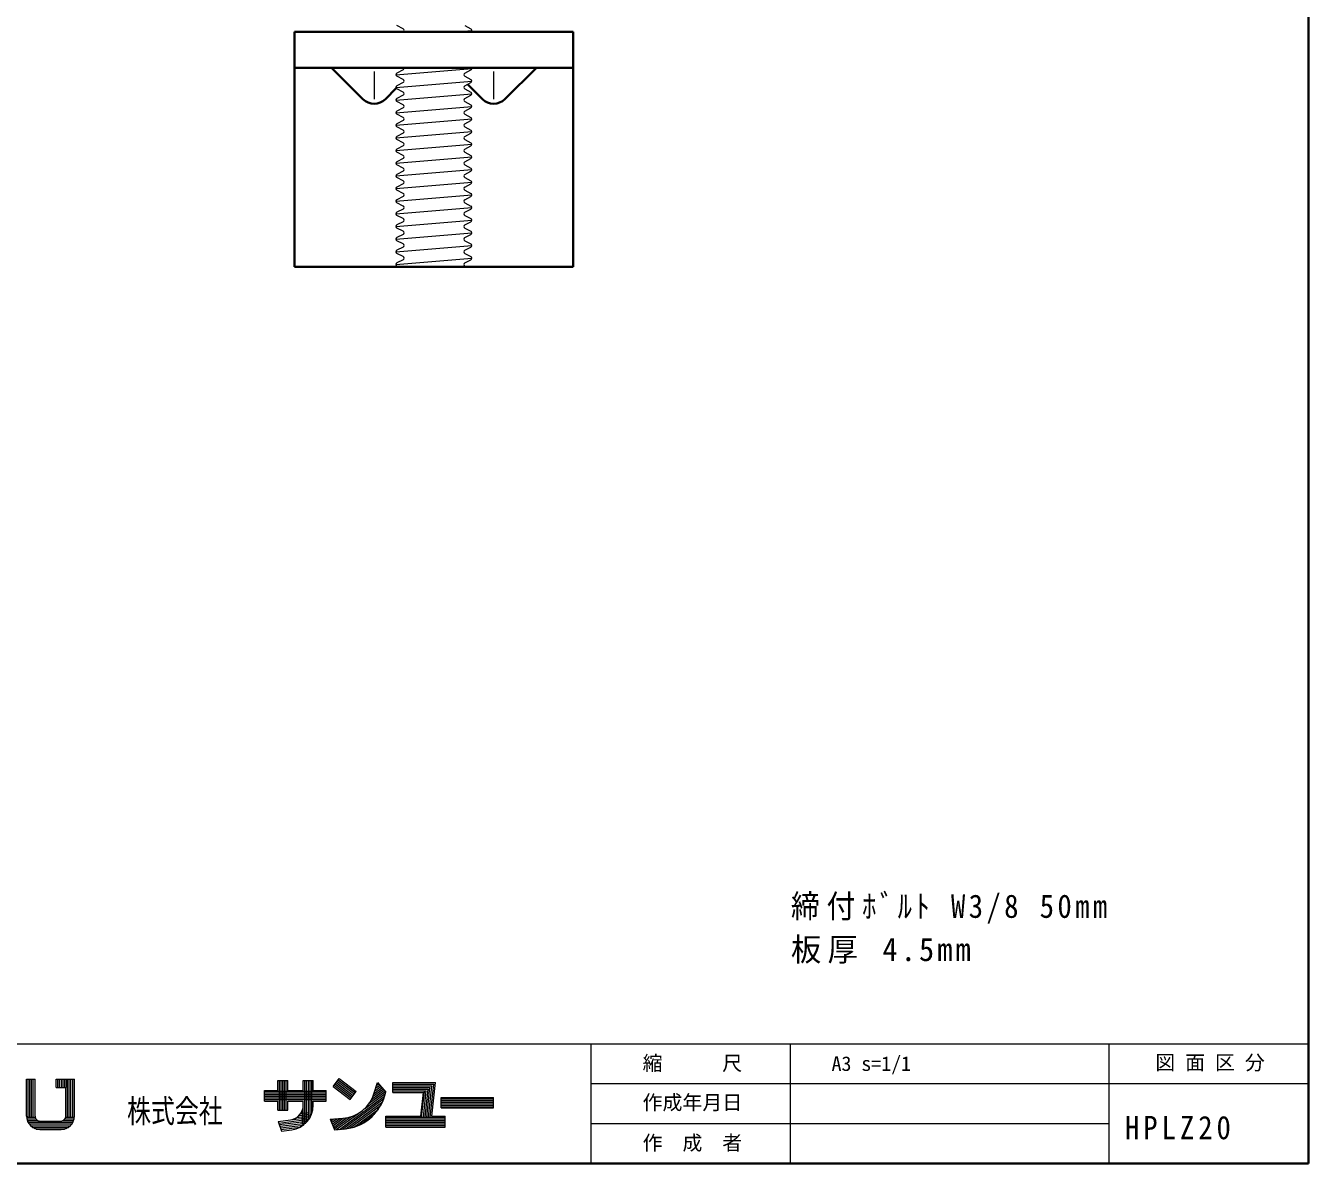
# Model space of a CAD drawing. Units: millimetres, scale not verified. Extents: x -405 to 405, y -286 to 286.
# Drawn here: x -176.5 to -15.5, y -286 to -143.2 of the extents above; entities that cross this region are included whole.
import ezdxf
from ezdxf.enums import TextEntityAlignment as Align

# ---------------------------------------------------------------- set-up
doc = ezdxf.new("R2010")
doc.units = ezdxf.units.MM
for name, color, linetype, lineweight in [('1-1_本体', 7, 'Continuous', 35), ('1-2_ボルト', 4, 'Continuous', 18), ('1-8_寸法', 4, 'Continuous', 18), ('F-0_枠図面', 4, 'Continuous', 18)]:
    doc.layers.add(name, color=color, linetype=linetype, lineweight=lineweight)
doc.layers.add('F-2_文字１', color=7, linetype='Continuous')
doc.layers.add('F-3_文字２', color=7, linetype='Continuous')
doc.styles.add('ＭＳ ゴシック', font='')
doc.styles.get('ＭＳ ゴシック').set_extended_font_data('MS Gothic')

msp = doc.modelspace()

# ---------------------------------------------------------------- linework, layer by layer
at = {"layer": '1-1_本体'}
for p, q in [((-107.75, -144), (-142.75, -144)), ((-142.75, -144), (-142.75, -173.5)), ((-107.75, -144), (-107.75, -173.5)), ((-107.75, -148.5), (-142.75, -148.5)), ((-134.164, -152.45), (-138.114, -148.5)), ((-116.336, -152.45), (-112.386, -148.5)), ((-131.336, -152.45), (-129.977, -151.091)), ((-119.164, -152.45), (-121.024, -150.59)), ((-107.75, -173.5), (-142.75, -173.5))]:
    msp.add_line(p, q, dxfattribs=at)
at = {"layer": '1-1_本体', "color": 4, "lineweight": 18}
for p, q in [((-132.75, -149), (-132.75, -152.45)), ((-117.75, -149), (-117.75, -152.45))]:
    msp.add_line(p, q, dxfattribs=at)
at = {"layer": '1-1_本体'}
for centre in [(-132.75, -151.036), (-117.75, -151.036)]:
    msp.add_arc(centre, 2, 225, 315, dxfattribs=at)
at = {"layer": '1-2_ボルト'}
for p, q in [((-129.114, -143.635), (-129.895, -143.228)), ((-121.386, -143.228), (-120.605, -143.635)), ((-122.55, -144), (-120.487, -143.828)), ((-130.013, -149.384), (-120.487, -148.591)), ((-129.114, -148.784), (-129.895, -149.191)), ((-129.114, -149.985), (-129.895, -149.578)), ((-121.386, -149.191), (-120.605, -148.784)), ((-121.386, -149.578), (-120.605, -149.985)), ((-130.013, -150.972), (-120.487, -150.178)), ((-129.114, -150.372), (-129.895, -150.778)), ((-129.114, -151.572), (-129.895, -151.165)), ((-121.386, -150.778), (-120.605, -150.372)), ((-121.386, -151.165), (-120.605, -151.572)), ((-130.013, -152.559), (-120.487, -151.766)), ((-129.114, -151.959), (-129.895, -152.366)), ((-129.114, -153.16), (-129.895, -152.753)), ((-121.386, -152.366), (-120.605, -151.959)), ((-121.386, -152.753), (-120.605, -153.16)), ((-130.013, -154.147), (-120.487, -153.353)), ((-129.114, -153.547), (-129.895, -153.953)), ((-129.114, -154.747), (-129.895, -154.34)), ((-121.386, -153.953), (-120.605, -153.547)), ((-121.386, -154.34), (-120.605, -154.747)), ((-130.013, -155.734), (-120.487, -154.941)), ((-129.114, -155.134), (-129.895, -155.541)), ((-129.114, -156.335), (-129.895, -155.928)), ((-121.386, -155.541), (-120.605, -155.134)), ((-121.386, -155.928), (-120.605, -156.335)), ((-130.013, -157.322), (-120.487, -156.528)), ((-129.114, -156.722), (-129.895, -157.128)), ((-129.114, -157.922), (-129.895, -157.515)), ((-121.386, -157.128), (-120.605, -156.722)), ((-121.386, -157.515), (-120.605, -157.922)), ((-130.013, -158.909), (-120.487, -158.116)), ((-129.114, -158.309), (-129.895, -158.716)), ((-129.114, -159.51), (-129.895, -159.103)), ((-121.386, -158.716), (-120.605, -158.309)), ((-121.386, -159.103), (-120.605, -159.51)), ((-130.013, -160.497), (-120.487, -159.703)), ((-129.114, -159.897), (-129.895, -160.303)), ((-129.114, -161.097), (-129.895, -160.69)), ((-121.386, -160.303), (-120.605, -159.897)), ((-121.386, -160.69), (-120.605, -161.097)), ((-130.013, -162.084), (-120.487, -161.291)), ((-129.114, -161.484), (-129.895, -161.891)), ((-129.114, -162.685), (-129.895, -162.278)), ((-121.386, -161.891), (-120.605, -161.484)), ((-121.386, -162.278), (-120.605, -162.685)), ((-130.013, -163.672), (-120.487, -162.878)), ((-129.114, -163.072), (-129.895, -163.478)), ((-129.114, -164.272), (-129.895, -163.865)), ((-121.386, -163.478), (-120.605, -163.072)), ((-121.386, -163.865), (-120.605, -164.272)), ((-130.013, -165.259), (-120.487, -164.466)), ((-129.114, -164.659), (-129.895, -165.066)), ((-129.114, -165.86), (-129.895, -165.453)), ((-121.386, -165.066), (-120.605, -164.659)), ((-121.386, -165.453), (-120.605, -165.86)), ((-130.013, -166.847), (-120.487, -166.053)), ((-129.114, -166.247), (-129.895, -166.653)), ((-129.114, -167.447), (-129.895, -167.04)), ((-121.386, -166.653), (-120.605, -166.247)), ((-121.386, -167.04), (-120.605, -167.447)), ((-130.013, -168.434), (-120.487, -167.641)), ((-129.114, -167.834), (-129.895, -168.241)), ((-129.114, -169.035), (-129.895, -168.628)), ((-121.386, -168.241), (-120.605, -167.834)), ((-121.386, -168.628), (-120.605, -169.035)), ((-130.013, -170.022), (-120.487, -169.228)), ((-129.114, -169.422), (-129.895, -169.828)), ((-129.114, -170.622), (-129.895, -170.215)), ((-121.386, -169.828), (-120.605, -169.422)), ((-121.386, -170.215), (-120.605, -170.622)), ((-130.013, -171.609), (-120.487, -170.816)), ((-129.114, -171.009), (-129.895, -171.416)), ((-129.114, -172.21), (-129.895, -171.803)), ((-121.386, -171.416), (-120.605, -171.009)), ((-121.386, -171.803), (-120.605, -172.21)), ((-130.013, -173.197), (-120.487, -172.403)), ((-129.114, -172.597), (-129.895, -173.003)), ((-129.685, -173.5), (-129.895, -173.39)), ((-121.386, -173.003), (-120.605, -172.597))]:
    msp.add_line(p, q, dxfattribs=at)
msp.add_lwpolyline([(-121.386, -173.39), (-121.176, -173.5), (-129.685, -173.5)], dxfattribs=at)
for centre, start, end in [((-129.215, -143.828), 308.03348, 62.5), ((-120.706, -143.828), 308.03348, 62.5), ((-129.794, -149.384), 117.5, 242.5), ((-129.215, -148.591), 297.5, 24.54287), ((-121.285, -149.384), 117.5, 242.5), ((-120.706, -148.591), 297.5, 24.54287), ((-129.794, -150.972), 117.5, 242.5), ((-129.215, -150.178), 297.5, 62.5), ((-121.285, -150.972), 117.5, 242.5), ((-120.706, -150.178), 297.5, 62.5), ((-129.794, -152.559), 117.5, 242.5), ((-129.215, -151.766), 297.5, 62.5), ((-121.285, -152.559), 117.5, 242.5), ((-120.706, -151.766), 297.5, 62.5), ((-129.794, -154.147), 117.5, 242.5), ((-129.215, -153.353), 297.5, 62.5), ((-121.285, -154.147), 117.5, 242.5), ((-120.706, -153.353), 297.5, 62.5), ((-129.794, -155.734), 117.5, 242.5), ((-129.215, -154.941), 297.5, 62.5), ((-121.285, -155.734), 117.5, 242.5), ((-120.706, -154.941), 297.5, 62.5), ((-129.794, -157.322), 117.5, 242.5), ((-129.215, -156.528), 297.5, 62.5), ((-121.285, -157.322), 117.5, 242.5), ((-120.706, -156.528), 297.5, 62.5), ((-129.794, -158.909), 117.5, 242.5), ((-129.215, -158.116), 297.5, 62.5), ((-121.285, -158.909), 117.5, 242.5), ((-120.706, -158.116), 297.5, 62.5), ((-129.794, -160.497), 117.5, 242.5), ((-129.215, -159.703), 297.5, 62.5), ((-121.285, -160.497), 117.5, 242.5), ((-120.706, -159.703), 297.5, 62.5), ((-129.794, -162.084), 117.5, 242.5), ((-129.215, -161.291), 297.5, 62.5), ((-121.285, -162.084), 117.5, 242.5), ((-120.706, -161.291), 297.5, 62.5), ((-129.794, -163.672), 117.5, 242.5), ((-129.215, -162.878), 297.5, 62.5), ((-121.285, -163.672), 117.5, 242.5), ((-120.706, -162.878), 297.5, 62.5), ((-129.794, -165.259), 117.5, 242.5), ((-129.215, -164.466), 297.5, 62.5), ((-121.285, -165.259), 117.5, 242.5), ((-120.706, -164.466), 297.5, 62.5), ((-129.794, -166.847), 117.5, 242.5), ((-129.215, -166.053), 297.5, 62.5), ((-121.285, -166.847), 117.5, 242.5), ((-120.706, -166.053), 297.5, 62.5), ((-129.794, -168.434), 117.5, 242.5), ((-129.215, -167.641), 297.5, 62.5), ((-129.215, -169.228), 297.5, 62.5), ((-121.285, -168.434), 117.5, 242.5), ((-120.706, -167.641), 297.5, 62.5), ((-120.706, -169.228), 297.5, 62.5), ((-129.794, -170.022), 117.5, 242.5), ((-129.215, -170.816), 297.5, 62.5), ((-121.285, -170.022), 117.5, 242.5), ((-120.706, -170.816), 297.5, 62.5), ((-129.794, -171.609), 117.5, 242.5), ((-129.215, -172.403), 297.5, 62.5), ((-121.285, -171.609), 117.5, 242.5), ((-120.706, -172.403), 297.5, 62.5), ((-129.794, -173.197), 117.5, 242.5), ((-121.285, -173.197), 117.5, 242.5)]:
    msp.add_arc(centre, 0.218, start, end, dxfattribs=at)
at = {"layer": 'F-0_枠図面', "color": 7, "lineweight": 35}
for p, q in [((-15.5, -286), (-15.5, -11)), ((-15.5, -281), (-15.5, -281))]:
    msp.add_line(p, q, dxfattribs=at)
at = {"layer": 'F-0_枠図面'}
for p, q in [((-405, -271), (-15.5, -271)), ((-105.5, -286), (-105.5, -271)), ((-80.5, -286), (-80.5, -271)), ((-40.5, -286), (-40.5, -271)), ((-176.371, -280.091), (-176.371, -275.428)), ((-176.371, -275.428), (-175.305, -275.428)), ((-176.16, -280.219), (-176.16, -275.428)), ((-175.949, -280.219), (-175.949, -275.428)), ((-175.738, -280.219), (-175.738, -275.428)), ((-175.527, -280.219), (-175.527, -275.428)), ((-175.305, -280.091), (-175.305, -275.428)), ((-172.641, -275.428), (-170.376, -275.428)), ((-172.641, -276.494), (-172.641, -275.428)), ((-172.641, -276.494), (-171.442, -276.494)), ((-172.43, -276.494), (-172.43, -275.428)), ((-172.219, -276.494), (-172.219, -275.428)), ((-172.008, -276.494), (-172.008, -275.428)), ((-171.797, -276.494), (-171.797, -275.428)), ((-171.586, -276.494), (-171.586, -275.428)), ((-171.442, -280.091), (-171.442, -276.494)), ((-171.375, -276.494), (-171.375, -275.428)), ((-171.22, -280.219), (-171.22, -275.428)), ((-171.009, -280.219), (-171.009, -275.428)), ((-170.798, -280.219), (-170.798, -275.428)), ((-170.587, -280.219), (-170.587, -275.428)), ((-170.376, -280.091), (-170.376, -275.428)), ((-146.52, -276.873), (-144.839, -276.873)), ((-146.52, -278.191), (-146.52, -276.873)), ((-144.839, -276.873), (-144.839, -275.621)), ((-144.839, -275.621), (-143.587, -275.621)), ((-144.628, -279.345), (-144.628, -275.621)), ((-144.417, -279.345), (-144.417, -275.621)), ((-144.207, -279.345), (-144.207, -275.621)), ((-143.996, -279.345), (-143.996, -275.621)), ((-143.785, -279.345), (-143.785, -275.621)), ((-143.587, -276.873), (-143.587, -275.621)), ((-143.587, -276.873), (-141.642, -276.873)), ((-141.642, -275.621), (-140.39, -275.621)), ((-141.642, -276.873), (-141.642, -275.621)), ((-141.431, -281.031), (-141.431, -275.621)), ((-141.22, -280.824), (-141.22, -275.621)), ((-141.009, -280.572), (-141.009, -275.621)), ((-140.798, -280.251), (-140.798, -275.621)), ((-140.587, -279.801), (-140.587, -275.621)), ((-140.39, -276.873), (-140.39, -275.621)), ((-140.39, -276.873), (-138.775, -276.873)), ((-138.775, -278.191), (-138.775, -276.873)), ((-137.891, -276.35), (-137.127, -275.357)), ((-137.891, -276.35), (-135.748, -277.998)), ((-137.762, -276.183), (-135.62, -277.83)), ((-137.633, -276.015), (-135.491, -277.663)), ((-137.505, -275.848), (-135.362, -277.496)), ((-137.376, -275.681), (-135.234, -277.329)), ((-137.247, -275.514), (-135.105, -277.162)), ((-137.127, -275.357), (-134.985, -277.005)), ((-133.07, -277.984), (-131.504, -276.836)), ((-132.888, -277.588), (-131.642, -276.675)), ((-132.763, -277.235), (-131.78, -276.514)), ((-132.733, -277.136), (-132.348, -275.851)), ((-132.662, -276.9), (-131.917, -276.354)), ((-132.562, -276.565), (-132.055, -276.193)), ((-132.461, -276.229), (-132.193, -276.033)), ((-132.348, -275.851), (-131.298, -277.077)), ((-130.412, -277.104), (-130.412, -275.851)), ((-130.412, -275.851), (-125.042, -275.851)), ((-130.412, -276.062), (-125.277, -276.062)), ((-130.412, -276.273), (-125.512, -276.273)), ((-130.412, -276.484), (-125.747, -276.484)), ((-130.412, -276.695), (-125.982, -276.695)), ((-126.362, -280.189), (-125.982, -276.695)), ((-126.15, -280.189), (-125.747, -276.484)), ((-125.938, -280.189), (-125.512, -276.273)), ((-125.726, -280.189), (-125.277, -276.062)), ((-125.501, -280.07), (-125.042, -275.851)), ((-105.5, -276), (-15.5, -276)), ((-146.52, -276.926), (-138.775, -276.926)), ((-146.52, -277.137), (-138.775, -277.137)), ((-146.52, -277.348), (-138.775, -277.348)), ((-146.52, -277.559), (-138.775, -277.559)), ((-146.52, -277.77), (-138.775, -277.77)), ((-146.52, -277.98), (-138.775, -277.98)), ((-146.52, -278.191), (-144.839, -278.191)), ((-144.839, -279.345), (-144.839, -278.191)), ((-143.587, -278.191), (-141.642, -278.191)), ((-143.587, -279.345), (-143.587, -278.191)), ((-141.642, -278.72), (-141.642, -278.191)), ((-140.39, -278.191), (-138.775, -278.191)), ((-140.39, -278.715), (-140.39, -278.191)), ((-137.118, -281.735), (-131.449, -277.579)), ((-136.717, -281.703), (-131.563, -277.925)), ((-136.311, -281.667), (-131.714, -278.297)), ((-135.748, -277.998), (-134.985, -277.005)), ((-133.979, -279.173), (-131.348, -277.244)), ((-133.355, -278.453), (-131.366, -276.996)), ((-131.452, -277.592), (-131.298, -277.077)), ((-130.412, -276.906), (-126.218, -276.906)), ((-130.412, -277.104), (-126.571, -277.104)), ((-126.893, -280.07), (-126.571, -277.104)), ((-126.787, -280.189), (-126.441, -277.012)), ((-126.575, -280.189), (-126.218, -276.906)), ((-124.347, -279.048), (-124.347, -277.73)), ((-124.347, -277.73), (-117.755, -277.73)), ((-124.347, -277.888), (-117.755, -277.888)), ((-124.347, -278.099), (-117.755, -278.099)), ((-124.347, -278.31), (-117.755, -278.31)), ((-117.755, -279.048), (-117.755, -277.73)), ((-176.371, -280.113), (-176.349, -280.113)), ((-144.839, -279.345), (-143.587, -279.345)), ((-142.439, -280.233), (-140.9, -280.041)), ((-142.149, -279.984), (-140.926, -279.832)), ((-141.96, -279.748), (-140.952, -279.623)), ((-141.748, -281.12), (-141.748, -279.327)), ((-141.642, -281.12), (-141.642, -278.723)), ((-137.52, -281.768), (-134.792, -279.769)), ((-135.857, -281.596), (-131.918, -278.709)), ((-135.318, -281.462), (-132.208, -279.183)), ((-134.586, -281.187), (-132.691, -279.798)), ((-131.301, -281.454), (-131.301, -280.07)), ((-131.301, -280.07), (-126.893, -280.07)), ((-125.501, -280.07), (-123.853, -280.07)), ((-124.347, -278.521), (-117.755, -278.521)), ((-124.347, -278.732), (-117.755, -278.732)), ((-124.347, -278.943), (-117.755, -278.943)), ((-124.347, -279.048), (-117.755, -279.048)), ((-123.853, -281.454), (-123.853, -280.07)), ((-176.366, -280.219), (-175.292, -280.219)), ((-176.336, -280.43), (-175.201, -280.43)), ((-176.278, -280.641), (-174.945, -280.641)), ((-176.187, -280.851), (-170.56, -280.851)), ((-176.058, -281.062), (-170.689, -281.062)), ((-175.878, -281.273), (-170.869, -281.273)), ((-175.618, -281.484), (-171.129, -281.484)), ((-175.153, -281.695), (-171.595, -281.695)), ((-174.706, -280.691), (-172.041, -280.691)), ((-171.802, -280.641), (-170.469, -280.641)), ((-171.547, -280.43), (-170.411, -280.43)), ((-171.456, -280.219), (-170.381, -280.219)), ((-144.788, -280.738), (-143.264, -280.548)), ((-144.788, -280.738), (-144.378, -281.949)), ((-144.719, -280.942), (-140.937, -280.471)), ((-144.65, -281.146), (-141.116, -280.706)), ((-144.581, -281.35), (-141.34, -280.946)), ((-144.512, -281.554), (-141.633, -281.195)), ((-144.443, -281.758), (-142.053, -281.46)), ((-143.257, -280.547), (-140.874, -280.251)), ((-138.28, -280.466), (-136.695, -280.337)), ((-138.28, -280.466), (-137.72, -281.784)), ((-138.186, -280.687), (-137.835, -280.43)), ((-138.102, -280.887), (-137.434, -280.397)), ((-138.017, -281.086), (-137.033, -280.365)), ((-137.932, -281.285), (-136.631, -280.332)), ((-137.847, -281.485), (-136.2, -280.277)), ((-137.763, -281.684), (-135.666, -280.148)), ((-137.72, -281.784), (-136.404, -281.678)), ((-131.301, -280.189), (-123.853, -280.189)), ((-131.301, -280.4), (-123.853, -280.4)), ((-131.301, -280.611), (-123.853, -280.611)), ((-131.301, -280.822), (-123.853, -280.822)), ((-131.301, -281.033), (-123.853, -281.033)), ((-131.301, -281.244), (-123.853, -281.244)), ((-131.301, -281.454), (-123.853, -281.454)), ((-105.5, -281), (-40.5, -281)), ((-174.706, -281.756), (-172.041, -281.756)), ((-144.378, -281.949), (-143.096, -281.789))]:
    msp.add_line(p, q, dxfattribs=at)
at = {"layer": 'F-0_枠図面', "color": 7, "lineweight": 35}
msp.add_lwpolyline([(-405, -11), (-405, -286), (-15.5, -286)], dxfattribs=at)
at = {"layer": 'F-0_枠図面'}
for centre, radius, start, end in [((-136.969, -275.946), 4.4, 273.5696, 344.30289), ((-136.973, -275.942), 5.762, 273.9684, 344.73839), ((-174.706, -280.091), 1.665, 179.99979, 270.00009), ((-174.706, -280.091), 0.6, 179.99979, 270.00009), ((-172.041, -280.091), 0.6, 270.00009, 0), ((-172.041, -280.091), 1.665, 270.00009, 0), ((-143.493, -278.711), 1.851, 277.12369, 0.28418), ((-143.493, -278.711), 3.103, 277.45369, 359.92859)]:
    msp.add_arc(centre, radius, start, end, dxfattribs=at)

# ---------------------------------------------------------------- texts
at = {"layer": '1-8_寸法', "color": 7, "char_height": 2.933, "attachment_point": 7, "style": 'ＭＳ ゴシック'}
for s, insert in [('\\T1.24;\\W0.9;締付ﾎﾞﾙﾄ\\~W3/8\\~50mm', (-80.437, -255.907)), ('\\T1.21;\\W0.95;板厚\\~4.5mm', (-80.439, -260.937))]:
    msp.add_mtext(s, dxfattribs=dict(at, insert=insert))
at = {"layer": 'F-0_枠図面', "color": 7, "style": 'ＭＳ ゴシック', "width": 0.75}
msp.add_text('株式会社', height=2.933, dxfattribs=at).set_placement((-163.76, -281.775), align=Align.BOTTOM_LEFT)
at = {"layer": 'F-2_文字１', "style": 'ＭＳ ゴシック'}
for s, p in [('縮\u3000\u3000\u3000尺', (-99.057, -274.898)), ('図 面 区 分', (-34.712, -274.816)), ('作成年月日', (-99.057, -279.825)), ('作\u3000成\u3000者', (-99.057, -284.898))]:
    msp.add_text(s, height=1.833, dxfattribs=at).set_placement(p, align=Align.BOTTOM_LEFT)
at = {"layer": 'F-3_文字２', "style": 'ＭＳ ゴシック'}
msp.add_text('A3 s=1/1', height=1.833, dxfattribs=at).set_placement((-75.34, -274.951), align=Align.BOTTOM_LEFT)
at = {"layer": 'F-3_文字２', "insert": (-38.514, -283.021), "char_height": 2.933, "attachment_point": 7, "style": 'ＭＳ ゴシック'}
msp.add_mtext('\\T1.28;\\W0.9;HPLZ20', dxfattribs=at)

doc.saveas('drawing.dxf')
